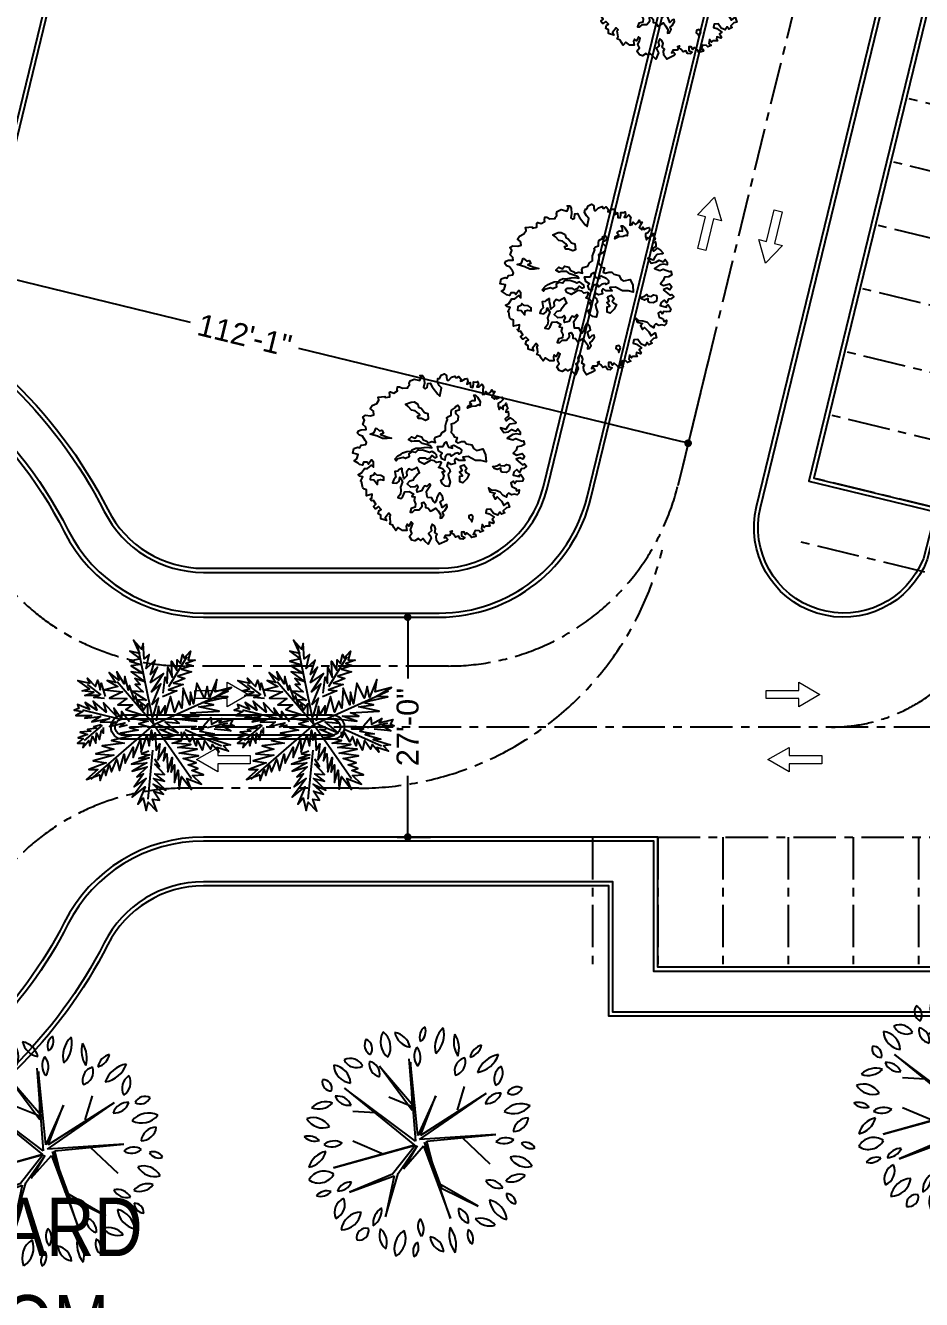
# Model space of a CAD drawing. Header units: inches. Extents: x -48022 to 80112, y -8164 to 5118.
# Drawn here: x 66829 to 68149, y -1528 to 349 of the extents above; entities that cross this region are included whole.
import ezdxf

# ---------------------------------------------------------------- set-up
doc = ezdxf.new("R2010")
doc.units = ezdxf.units.IN
doc.header["$LTSCALE"] = 10
doc.header["$PDMODE"] = 32
doc.linetypes.add('Amconstr', pattern=[9999, 9999, 0])
doc.linetypes.add('CENTER', pattern=[2, 1.25, -0.25, 0.25, -0.25])
doc.layers.add('1_CAR', color=1, linetype='Continuous', lineweight=0)
for name, color, linetype in [('1_DIM', 1, 'Continuous'), ('1_TEXT', 3, 'Continuous'), ('ROAD CL', 251, 'CENTER'), ('roads & footpath', 161, 'Continuous'), ('trees', 109, 'Continuous'), ('WALL', 4, 'Continuous')]:
    doc.layers.add(name, color=color, linetype=linetype)
doc.styles.add('ARC_IMP 001 1_1', font='ARIALN.TTF', dxfattribs={"height": 0.078125})
doc.styles.get("Standard").update_dxf_attribs({"font": 'sanss___.ttf'})
doc.dimstyles.new('STANDARD_WS', dxfattribs={"dimscale": 180, "dimtxt": 0.18, "dimasz": 0.0625, "dimexe": 0.1875, "dimexo": 0.0625, "dimgap": 0.09375, "dimtad": 0, "dimdec": 0, "dimzin": 3, "dimdsep": 46, "dimlunit": 4, "dimtxsty": 'Standard', "dimblk": 'DOT', "dimcen": 0.09375, "dimadec": 3, "dimazin": 0, "dimtfac": 1, "dimtdec": 0, "dimtofl": 0, "dimtmove": 1, "dimatfit": 3, "dimldrblk": 'CLOSED', "dimfxl": 0, "dimfrac": 2, "dimtolj": 1, "dimtzin": 3, "dimarcsym": 0})

# ---------------------------------------------------------------- blocks, each defined once
blk = doc.blocks.new('Arpls006')
at = {"color": 0, "linetype": 'ByBlock'}
for points in [[(0.4467, -0.0098), (0.4731, -0.0295), (0.4861, -0.0419), (0.4985, -0.0367), (0.5094, -0.0492), (0.4949, -0.0632), (0.4788, -0.0653), (0.4679, -0.0865), (0.4534, -0.0705), (0.4358, -0.085), (0.4306, -0.1026), (0.4679, -0.1119), (0.4591, -0.1119), (0.4767, -0.099), (0.4928, -0.1223), (0.4861, -0.1384), (0.4664, -0.1405), (0.4503, -0.1384), (0.441, -0.1514), (0.4322, -0.1384), (0.4176, -0.1477), (0.4233, -0.1706), (0.4467, -0.1815), (0.4519, -0.196), (0.4664, -0.1887), (0.4643, -0.21), (0.4555, -0.2193), (0.4373, -0.2157), (0.4213, -0.2193), (0.4036, -0.21), (0.3948, -0.2193), (0.3927, -0.2333), (0.373, -0.223), (0.3554, -0.2032), (0.3285, -0.1939), (0.3051, -0.1923), (0.2854, -0.1778), (0.2942, -0.2012), (0.3248, -0.2084), (0.3139, -0.223), (0.3248, -0.2442), (0.3373, -0.2318), (0.3622, -0.2567), (0.3767, -0.2816), (0.4, -0.2639), (0.4088, -0.2925), (0.3912, -0.2961), (0.373, -0.3142), (0.3819, -0.3246), (0.3622, -0.334), (0.3518, -0.321), (0.3409, -0.3391), (0.316, -0.3282), (0.2979, -0.3033), (0.2745, -0.3049), (0.2709, -0.3246), (0.2906, -0.3303), (0.3196, -0.3516), (0.3067, -0.3625), (0.3176, -0.3786), (0.3139, -0.3874), (0.2906, -0.3801), (0.289, -0.391), (0.2942, -0.4035), (0.2818, -0.4035), (0.2673, -0.4035), (0.2605, -0.4107), (0.2481, -0.3946), (0.2445, -0.418), (0.2569, -0.4304), (0.2372, -0.4392), (0.2299, -0.4304), (0.2066, -0.4284), (0.1957, -0.4538), (0.2087, -0.4517), (0.2118, -0.4647), (0.1854, -0.4714), (0.1781, -0.459), (0.1584, -0.4429), (0.1496, -0.4538), (0.1402, -0.4377), (0.1262, -0.4392), (0.1262, -0.461), (0.1459, -0.4698), (0.1351, -0.4807), (0.119, -0.4787), (0.1081, -0.4626), (0.092, -0.4678), (0.0796, -0.4517), (0.0599, -0.4356), (0.0708, -0.432), (0.0563, -0.459), (0.0314, -0.459), (0.0241, -0.4735), (0.0365, -0.4698), (0.0454, -0.4823), (0.0402, -0.4896), (-0.0044, -0.5108), (-0.0205, -0.4875), (-0.0226, -0.4626), (-0.0169, -0.4517), (-0.0314, -0.4413), (-0.0262, -0.4195), (-0.0329, -0.4019), (-0.0459, -0.391), (-0.0547, -0.4107), (-0.0495, -0.432), (-0.0671, -0.4465), (-0.0599, -0.4574), (-0.0526, -0.4735), (-0.0692, -0.5108), (-0.0868, -0.4932), (-0.1014, -0.4771), (-0.1138, -0.4875), (-0.1263, -0.4771), (-0.1475, -0.4911), (-0.1657, -0.4859), (-0.1802, -0.4647), (-0.1657, -0.445), (-0.1745, -0.4252), (-0.1657, -0.4035), (-0.1605, -0.3874), (-0.1708, -0.3786), (-0.1833, -0.4035), (-0.1942, -0.3926), (-0.1999, -0.4055), (-0.1962, -0.4284), (-0.2211, -0.4284), (-0.246, -0.4107), (-0.2605, -0.4284), (-0.2714, -0.4123), (-0.2782, -0.3983), (-0.2963, -0.391), (-0.2911, -0.3801), (-0.2942, -0.3568), (-0.2963, -0.3443), (-0.2911, -0.3391), (-0.3015, -0.3267), (-0.3233, -0.3537), (-0.316, -0.3697), (-0.3482, -0.3604), (-0.3482, -0.3391), (-0.3642, -0.3303), (-0.3591, -0.3106), (-0.3466, -0.3049), (-0.3627, -0.2888), (-0.3803, -0.3013), (-0.3824, -0.3013), (-0.3928, -0.2873), (-0.3788, -0.2748), (-0.3928, -0.253), (-0.4036, -0.2551), (-0.4125, -0.2442), (-0.4021, -0.239), (-0.4, -0.2157), (-0.4342, -0.2245), (-0.4342, -0.2069), (-0.4342, -0.1887), (-0.4446, -0.1851), (-0.4555, -0.1778), (-0.4576, -0.169), (-0.4627, -0.1405), (-0.4679, -0.1368), (-0.4643, -0.1332), (-0.4539, -0.1135), (-0.4736, -0.1083), (-0.4825, -0.1011), (-0.4627, -0.0902), (-0.4446, -0.0632), (-0.427, -0.0632), (-0.4036, -0.0435), (-0.3912, -0.0564), (-0.3912, -0.0274), (-0.4036, -0.0134), (-0.4218, -0.0383), (-0.4285, -0.0274), (-0.4503, -0.0274), (-0.4576, -0.0435), (-0.4752, -0.0404), (-0.4825, -0.0331), (-0.5058, -0.0186), (-0.4897, -0.0077), (-0.4825, 0.0188), (-0.513, 0.026), (-0.5073, 0.0546), (-0.484, 0.0618), (-0.4716, 0.0582), (-0.4643, 0.0743), (-0.4379, 0.0779), (-0.4342, 0.0903), (-0.4415, 0.1012), (-0.4576, 0.1261), (-0.4752, 0.1318), (-0.4861, 0.1443), (-0.4804, 0.1588), (-0.4643, 0.164), (-0.4358, 0.1656), (-0.4379, 0.1801), (-0.4539, 0.1962), (-0.4446, 0.2211), (-0.4555, 0.2392), (-0.4394, 0.2501), (-0.4088, 0.2465), (-0.3891, 0.2532), (-0.3928, 0.275), (-0.4109, 0.289), (-0.4, 0.3072), (-0.3731, 0.3196), (-0.3606, 0.3393), (-0.3642, 0.3575), (-0.3248, 0.3611), (-0.3233, 0.3538), (-0.2963, 0.359), (-0.2963, 0.3699), (-0.2979, 0.3839), (-0.2927, 0.3876), (-0.2911, 0.3876), (-0.2714, 0.3808), (-0.2497, 0.3933), (-0.2517, 0.4), (-0.2497, 0.4182), (-0.2388, 0.4182), (-0.2211, 0.4093), (-0.189, 0.4109), (-0.189, 0.4166), (-0.1802, 0.429), (-0.1817, 0.4379), (-0.1765, 0.4524), (-0.1532, 0.4628), (-0.119, 0.4539), (-0.1102, 0.4737), (-0.119, 0.4845), (-0.1029, 0.4845), (-0.0957, 0.4721), (-0.092, 0.4394), (-0.0977, 0.4145), (-0.0868, 0.4057), (-0.076, 0.413), (-0.0723, 0.4379), (-0.0583, 0.4394), (-0.0459, 0.4166), (-0.0132, 0.3735), (-0.0008, 0.3627), (0.0096, 0.4109), (-0.0044, 0.4254), (-0.0153, 0.4451), (-0.0132, 0.4664), (-0.0029, 0.4648)], [(-0.0029, 0.4648), (0.006, 0.4861), (0.0241, 0.4949), (0.0386, 0.4845), (0.0386, 0.4721), (0.0423, 0.4576), (0.0511, 0.4576), (0.0671, 0.4737), (0.0884, 0.4809), (0.092, 0.4721), (0.1008, 0.4721), (0.1117, 0.4788), (0.1226, 0.4648), (0.1205, 0.4503), (0.1278, 0.4524), (0.1475, 0.4648), (0.1599, 0.4664), (0.1636, 0.4503), (0.1584, 0.4327), (0.1781, 0.4431), (0.1797, 0.4166), (0.1942, 0.4145), (0.1978, 0.4327), (0.1978, 0.4467), (0.2175, 0.4451), (0.2227, 0.4488), (0.2263, 0.4327), (0.2175, 0.4182), (0.2315, 0.4182), (0.246, 0.4327), (0.2569, 0.4182), (0.2533, 0.4036), (0.2533, 0.3896), (0.2512, 0.3715), (0.2642, 0.3751), (0.2709, 0.3896), (0.2839, 0.3751), (0.2999, 0.3876), (0.3051, 0.4), (0.3103, 0.3896), (0.3228, 0.3896), (0.3139, 0.3735), (0.3051, 0.3575), (0.3212, 0.3445), (0.3285, 0.359), (0.3336, 0.3466), (0.3497, 0.3538), (0.3658, 0.3575), (0.3694, 0.3414), (0.357, 0.3269), (0.3425, 0.3196), (0.3425, 0.3035), (0.3497, 0.2838), (0.357, 0.2983), (0.3715, 0.2838), (0.3715, 0.3056), (0.3855, 0.3108), (0.3891, 0.3217), (0.3948, 0.302), (0.4, 0.289), (0.3891, 0.2786), (0.3876, 0.2677), (0.4016, 0.2729), (0.4036, 0.2553), (0.4036, 0.2444), (0.3927, 0.2371), (0.3839, 0.2283), (0.3927, 0.2174), (0.4036, 0.2283), (0.4145, 0.2356), (0.4322, 0.2231), (0.4482, 0.207), (0.441, 0.2013), (0.4124, 0.1977), (0.3979, 0.1816), (0.3876, 0.1656), (0.357, 0.1764), (0.3767, 0.1479), (0.4036, 0.1531), (0.4233, 0.1656), (0.4467, 0.1552), (0.4591, 0.1692), (0.4716, 0.1531), (0.4716, 0.137), (0.4503, 0.1407), (0.4285, 0.137), (0.3964, 0.1158), (0.4285, 0.1049), (0.4467, 0.1121), (0.484, 0.0976), (0.4928, 0.0997), (0.4985, 0.0779), (0.4788, 0.0675), (0.4555, 0.0639), (0.4482, 0.0442), (0.4322, 0.026), (0.4503, 0.0151), (0.484, 0.0245), (0.4985, 0.0084), (0.4876, -0.0098), (0.47, -0.0009), (0.4467, -0.0098)]]:
    blk.add_lwpolyline(points, dxfattribs=at)
for points in [[(-0.1709, 0.327), (-0.153, 0.3288), (-0.1298, 0.3163), (-0.1262, 0.2983), (-0.1118, 0.2913), (-0.092, 0.2663), (-0.0725, 0.2608), (-0.0689, 0.2267), (-0.085, 0.2197), (-0.11, 0.2304), (-0.1262, 0.2304), (-0.1335, 0.2447), (-0.1192, 0.2502), (-0.1262, 0.2608), (-0.146, 0.277), (-0.1673, 0.2806), (-0.1871, 0.302), (-0.2032, 0.3145)], [(0.1745, 0.3251), (0.1907, 0.3379), (0.2068, 0.3361), (0.2068, 0.3523), (0.1995, 0.3681), (0.2087, 0.3681), (0.2211, 0.3556), (0.2373, 0.3306), (0.2355, 0.3075), (0.2263, 0.3108), (0.212, 0.3038), (0.187, 0.302), (0.162, 0.2913), (0.1657, 0.3038), (0.1852, 0.3145)], [(-0.3769, 0.1767), (-0.3571, 0.1587), (-0.3428, 0.1624), (-0.3321, 0.1444), (-0.3501, 0.1374), (-0.3141, 0.1231), (-0.2855, 0.1158), (-0.3105, 0.1121), (-0.3391, 0.1121), (-0.3678, 0.1264), (-0.4125, 0.1389), (-0.3876, 0.1481)], [(0.3089, -0.0507), (0.3196, -0.0525), (0.3357, -0.0491), (0.3518, -0.0382), (0.3555, -0.0455), (0.3787, -0.0491), (0.3911, -0.04), (0.4073, -0.0436), (0.4109, -0.058), (0.4073, -0.076), (0.3893, -0.0866), (0.3662, -0.0848), (0.3625, -0.083), (0.3589, -0.0741), (0.3589, -0.0616), (0.3375, -0.0705), (0.3196, -0.0635)], [(-0.3714, -0.1028), (-0.3857, -0.0903), (-0.3912, -0.1028), (-0.4089, -0.1098), (-0.4107, -0.1296), (-0.3894, -0.1314), (-0.3678, -0.1582), (-0.3659, -0.1333), (-0.3516, -0.1296), (-0.3303, -0.1333), (-0.3303, -0.1153), (-0.3483, -0.1046)], [(0.1962, -0.3515), (0.1852, -0.3372), (0.1709, -0.3426), (0.1691, -0.3551), (0.1818, -0.3658), (0.187, -0.3786)]]:
    blk.add_lwpolyline(points, close=True, dxfattribs=at)
at = {"layer": 'trees', "color": 32, "linetype": 'ByBlock'}
for points in [[(-0.2657, -0.0092), (-0.2477, 0.0103), (-0.2297, 0.021), (-0.2191, 0.0283), (-0.1959, 0.0371), (-0.1688, 0.0389), (-0.1636, 0.0463), (-0.142, 0.0569), (-0.1243, 0.0551), (-0.0939, 0.0606), (-0.0759, 0.0624), (-0.0491, 0.0588), (-0.0579, 0.0694), (-0.0795, 0.0767), (-0.1027, 0.0838), (-0.1207, 0.0981), (-0.153, 0.0981), (-0.1655, 0.0944), (-0.185, 0.1069), (-0.1673, 0.1231), (-0.1457, 0.1142), (-0.135, 0.1304), (-0.1082, 0.1231), (-0.1009, 0.1069), (-0.0759, 0.0944), (-0.0704, 0.0874), (-0.0491, 0.0944), (-0.0275, 0.0892), (-0.0329, 0.1087), (-0.0256, 0.1212), (0.003, 0.1304), (0.0137, 0.1484), (0.0317, 0.1609), (0.0317, 0.1895), (0.0368, 0.2057), (0.0441, 0.2252), (0.0387, 0.2325), (0.0493, 0.2432), (0.0655, 0.2502), (0.0655, 0.2663), (0.0673, 0.2806), (0.0923, 0.295), (0.0908, 0.3023), (0.1051, 0.3093), (0.1139, 0.3005), (0.1121, 0.2806), (0.0923, 0.2736), (0.0908, 0.2645), (0.0959, 0.2593), (0.1066, 0.2468), (0.1051, 0.2215), (0.0908, 0.209), (0.0798, 0.202), (0.0655, 0.1965), (0.0673, 0.184), (0.0673, 0.166), (0.0655, 0.1484), (0.078, 0.1356), (0.0834, 0.1231), (0.1014, 0.1197), (0.0941, 0.0944), (0.1066, 0.0874), (0.1264, 0.0944), (0.1444, 0.0944), (0.1569, 0.0819), (0.1873, 0.0749), (0.198, 0.0533), (0.216, 0.0426), (0.2534, 0.0514), (0.2678, 0.0176), (0.2714, -0.0238), (0.241, -0.0165), (0.2087, -0.0165), (0.1657, 0.0066), (0.1337, 0.0033), (0.1462, -0.0165), (0.1121, -0.0165), (0.0941, -0.004), (0.0853, -0.0165), (0.0889, -0.0345), (0.0655, -0.0397), (0.046, -0.029), (0.0405, -0.0507), (0.0566, -0.065), (0.0603, -0.0827), (0.0478, -0.0988), (0.053, -0.1186), (0.0603, -0.1418), (0.053, -0.1704), (0.0332, -0.1671), (0.0137, -0.1528), (0.0045, -0.1329), (0.0189, -0.1241), (0.0243, -0.1043), (0.0137, -0.0845), (0.028, -0.0811), (0.0155, -0.0668), (-0.008, -0.0577), (0.003, -0.0415), (0.0082, -0.029), (-0.0006, -0.0254), (-0.0204, -0.029), (-0.0329, -0.0184), (-0.0543, -0.0147), (-0.0704, -0.0238), (-0.0939, -0.0382), (-0.1207, -0.0254), (-0.1277, -0.0092), (-0.117, -0.0004), (-0.0902, -0.0004), (-0.0777, -0.0092), (-0.0579, -0.0004), (-0.0473, 0.0121), (-0.0311, -0.0004), (-0.0186, 0.0051), (-0.0204, 0.0176), (-0.0311, 0.0265), (-0.0454, 0.0371), (-0.0616, 0.0301), (-0.0741, 0.0353), (-0.1027, 0.0444), (-0.1332, 0.0426), (-0.1438, 0.0301), (-0.1655, 0.0338), (-0.1831, 0.0228), (-0.1816, 0.0051), (-0.2029, -0.004), (-0.2173, 0.0015), (-0.2495, -0.0077), (-0.2584, -0.0184)], [(0.0189, 0.0658), (0.0277, 0.0871), (0.0387, 0.0926), (0.042, 0.0783), (0.0493, 0.0621), (0.0743, 0.0566), (0.0655, 0.0673), (0.0816, 0.0728), (0.1118, 0.0585), (0.1261, 0.046), (0.1246, 0.0298), (0.1103, 0.021), (0.1048, 0.028), (0.085, 0.0228), (0.0655, 0.0085), (0.0618, 0.0191), (0.042, 0.0191), (0.0313, 0.0048), (0.0277, -0.015), (0.0115, -0.0077), (0.0027, 0.0155), (0.0134, 0.0261), (-0.008, 0.0386), (-0.0153, 0.0658)], [(-0.2227, -0.0616), (-0.2425, -0.0723), (-0.248, -0.0793), (-0.2657, -0.0811), (-0.2605, -0.1153), (-0.273, -0.1296), (-0.28, -0.1476), (-0.255, -0.1509), (-0.2407, -0.1384), (-0.2371, -0.1153), (-0.2209, -0.1421), (-0.2337, -0.1744), (-0.23, -0.1924), (-0.2337, -0.2155), (-0.2495, -0.2354), (-0.2282, -0.2405), (-0.2194, -0.228), (-0.2066, -0.2012), (-0.1816, -0.1994), (-0.1566, -0.2137), (-0.1655, -0.228), (-0.1478, -0.2317), (-0.153, -0.253), (-0.1441, -0.2728), (-0.146, -0.2927), (-0.1691, -0.2997), (-0.1764, -0.3213), (-0.1621, -0.3213), (-0.1478, -0.307), (-0.1225, -0.307), (-0.1048, -0.2853), (-0.1064, -0.2655), (-0.0957, -0.2622), (-0.085, -0.2765), (-0.085, -0.2942), (-0.0689, -0.2978), (-0.0564, -0.3158), (-0.0439, -0.3085), (-0.0241, -0.2978), (-0.0116, -0.314), (0.0027, -0.3356), (0.0009, -0.357), (0.0115, -0.3551), (0.0225, -0.3372), (0.0152, -0.3228), (0.0277, -0.3122), (0.042, -0.289), (0.0402, -0.2765), (0.0277, -0.2817), (0.0134, -0.2942), (0.0082, -0.2799), (0.0009, -0.2603), (0.0189, -0.2479), (0.0152, -0.228), (-0.0009, -0.2067), (-0.008, -0.2174), (-0.0189, -0.2354), (-0.0204, -0.2512), (-0.0296, -0.2655), (-0.0384, -0.2585), (-0.0476, -0.2369), (-0.0744, -0.2354), (-0.0777, -0.2192), (-0.0795, -0.1976), (-0.0671, -0.1796), (-0.0564, -0.1619), (-0.0619, -0.1546), (-0.0777, -0.1707), (-0.0887, -0.1653), (-0.0994, -0.1781), (-0.1082, -0.1957), (-0.135, -0.203), (-0.1368, -0.1887), (-0.128, -0.1744), (-0.1368, -0.1619), (-0.1493, -0.1726), (-0.1728, -0.1744), (-0.1941, -0.1546), (-0.178, -0.1366), (-0.1566, -0.1314), (-0.1478, -0.1153), (-0.135, -0.0991), (-0.1207, -0.0885), (-0.128, -0.0705), (-0.135, -0.058), (-0.1478, -0.065), (-0.1655, -0.0741), (-0.1834, -0.0668), (-0.1978, -0.0848), (-0.1959, -0.1064), (-0.2139, -0.1241), (-0.2194, -0.0936), (-0.2227, -0.0811)], [(0.1191, -0.0507), (0.1422, -0.0418), (0.1584, -0.0635), (0.1477, -0.0778), (0.1547, -0.0866), (0.1727, -0.0973), (0.1584, -0.1241), (0.1352, -0.1476), (0.1173, -0.1421), (0.1173, -0.1098), (0.1334, -0.1064), (0.1154, -0.0848), (0.1298, -0.076)]]:
    blk.add_lwpolyline(points, close=True, dxfattribs=at)
blk = doc.blocks.new('Arpls009')
at = {"color": 0, "linetype": 'ByBlock'}
for centre, radius, start, end in [((-0.0818, 0.4209), 0.0835, 149.4737, 231.7586), ((-0.2053, 0.3978), 0.0835, 329.4737, 51.7586), ((-0.1188, 0.3807), 0.0817, 12.306, 79.6849), ((-0.0244, 0.4785), 0.0817, 192.306, 259.6849), ((0.0543, 0.4431), 0.0524, 125.4093, 202.7101), ((-0.0244, 0.4656), 0.0524, 305.4093, 22.7101), ((0.1814, 0.3992), 0.1138, 133.8117, 194.3077), ((-0.0076, 0.4532), 0.1138, 313.8117, 14.3077), ((0.2618, 0.4218), 0.1143, 163.4642, 212.7906), ((0.056, 0.3924), 0.1143, 343.4642, 32.7906), ((-0.1879, 0.4072), 0.0451, 146.8151, 244.0193), ((-0.2454, 0.3913), 0.0451, 326.8151, 64.0193), ((0.045, 0.3605), 0.0664, 145.5248, 220.8327), ((-0.06, 0.3547), 0.0664, 325.5248, 40.8327), ((0.201, 0.4205), 0.0672, 284.1004, 348.465), ((0.2832, 0.3419), 0.0672, 104.1004, 168.465), ((-0.2939, 0.2921), 0.0582, 25.4537, 116.6852), ((-0.2675, 0.3691), 0.0582, 205.4537, 296.6852), ((-0.1575, 0.3266), 0.0557, 168.8066, 257.6391), ((-0.2241, 0.283), 0.0557, 348.8066, 77.6391), ((0.2086, 0.2975), 0.0573, 103.8914, 198.9039), ((0.1406, 0.3345), 0.0573, 283.8914, 18.9039), ((0.2278, 0.406), 0.1178, 280.3005, 340.4476), ((0.3598, 0.2507), 0.1178, 100.3005, 160.4476), ((-0.3747, 0.2404), 0.0818, 3.3189, 83.1904), ((-0.2834, 0.3264), 0.0818, 183.3189, 263.1904), ((0.3845, 0.2632), 0.064, 122.5817, 207.18), ((0.293, 0.2879), 0.064, 302.5817, 27.18), ((-0.3769, 0.2482), 0.0369, 163.4933, 274.4697), ((-0.4094, 0.2219), 0.0369, 343.4933, 94.4697), ((0.4176, 0.184), 0.0446, 59.9815, 155.6676), ((0.3993, 0.241), 0.0446, 239.9815, 335.6676), ((-0.3989, 0.0802), 0.0847, 69.7201, 135.6489), ((-0.3491, 0.1264), 0.0631, 22.5723, 98.3335), ((-0.3, 0.2131), 0.0631, 202.5723, 278.3335), ((0.3454, 0.1362), 0.0663, 86.0282, 161.3698), ((0.2872, 0.2236), 0.0663, 266.0282, 341.3698), ((-0.4301, 0.2189), 0.0847, 249.7201, 315.6489), ((0.4345, 0.0653), 0.0919, 64.7353, 140.5781), ((0.4027, 0.2068), 0.0919, 244.7353, 320.5781), ((-0.4516, 0.0173), 0.08, 30.9482, 110.5784), ((-0.4111, 0.1333), 0.08, 210.9482, 290.5784), ((0.4014, 0.1041), 0.0659, 270.2529, 353.5221), ((0.4672, 0.0308), 0.0659, 90.2529, 173.5221), ((-0.4709, -0.044), 0.063, 44.2577, 108.5927), ((-0.4458, 0.0597), 0.063, 224.2577, 288.5927), ((0.3704, -0.0534), 0.065, 58.8748, 131.2135), ((0.3611, 0.0511), 0.065, 238.8748, 311.2135), ((-0.3814, -0.138), 0.0923, 100.8762, 165.4479), ((-0.4882, -0.0241), 0.0923, 280.8762, 345.4479), ((-0.3635, -0.0721), 0.0699, 60.5095, 129.292), ((-0.3733, 0.0428), 0.0699, 240.5095, 309.292), ((0.4546, -0.0526), 0.0446, 28.1981, 112.1918), ((0.4771, 0.0098), 0.0446, 208.1981, 292.1918), ((0.4116, -0.1499), 0.0814, 29.1952, 106.7189), ((0.4593, -0.0323), 0.0814, 209.1952, 286.7189), ((-0.4068, -0.2036), 0.0728, 54.9745, 151.3792), ((-0.4289, -0.1091), 0.0728, 234.9745, 331.3792), ((0.4294, -0.2199), 0.0753, 71.3712, 141.7535), ((0.3943, -0.1019), 0.0753, 251.3712, 321.7535), ((-0.3945, -0.2737), 0.0584, 71.8192, 140.0818), ((-0.2917, -0.2402), 0.0625, 87.1724, 157.2365), ((-0.3462, -0.1536), 0.0625, 267.1724, 337.2365), ((0.3003, -0.2335), 0.0644, 28.8072, 103.9199), ((0.3413, -0.1399), 0.0644, 208.8072, 283.9199), ((-0.421, -0.1808), 0.0584, 251.8192, 320.0818), ((-0.2964, -0.3071), 0.065, 113.4753, 203.456), ((-0.3819, -0.2733), 0.065, 293.4753, 23.456), ((0.3967, -0.2432), 0.0968, 186.5487, 256.8911), ((0.2786, -0.3485), 0.0968, 6.5487, 76.8911), ((0.4147, -0.2278), 0.0422, 179.2557, 267.6287), ((0.3708, -0.2694), 0.0422, 359.2557, 87.6287), ((-0.2456, -0.3948), 0.0888, 91.6328, 172.0268), ((-0.3361, -0.2936), 0.0888, 271.6328, 352.0268), ((-0.117, -0.3551), 0.0799, 122.8873, 186.7253), ((-0.2398, -0.2973), 0.0799, 302.8873, 6.7253), ((0.2261, -0.2967), 0.0586, 173.65, 254.6514), ((0.1524, -0.3467), 0.0586, 353.65, 74.6514), ((-0.2262, -0.4156), 0.041, 76.5419, 193.4774), ((-0.2566, -0.3852), 0.041, 256.5419, 13.4774), ((-0.094, -0.405), 0.0759, 159.117, 230.3606), ((-0.2133, -0.4364), 0.0759, 339.117, 50.3606), ((0.0574, -0.3677), 0.0628, 148.7877, 221.5977), ((-0.0432, -0.3769), 0.0628, 328.7877, 41.5977), ((0.2511, -0.4027), 0.1233, 165.2071, 218.3217), ((0.0351, -0.4477), 0.1233, 345.2071, 38.3217), ((0.2599, -0.4013), 0.0536, 156.7754, 231.288), ((0.1771, -0.422), 0.0536, 336.7754, 51.288), ((0.2624, -0.4126), 0.0806, 38.6962, 106.2415), ((0.3027, -0.2848), 0.0806, 218.6962, 286.2415), ((-0.0156, -0.4614), 0.0906, 122.117, 201.7275), ((-0.1479, -0.4182), 0.0906, 302.117, 21.7275), ((0.0258, -0.4742), 0.0521, 129.7475, 206.0709), ((-0.0543, -0.4571), 0.0521, 309.7475, 26.0709), ((0.1166, -0.4051), 0.0705, 185.3196, 260.419), ((0.0347, -0.4812), 0.0705, 5.3196, 80.419)]:
    blk.add_arc(centre, radius, start, end, dxfattribs=at)
at = {"layer": 'trees', "color": 25, "linetype": 'ByBlock'}
for p, q in [((-0.0441, 0.3483), (-0.016, -0.0035)), ((-0.0054, 0.0211), (-0.0371, 0.3343)), ((-0.0371, 0.3343), (-0.03, 0.1279)), ((-0.03, 0.1279), (-0.1696, 0.3167)), ((-0.1696, 0.3167), (-0.016, 0.1384)), ((-0.016, -0.0035), (-0.3185, 0.2229)), ((-0.3185, 0.2229), (-0.0195, -0.0199)), ((0.1635, 0.129), (0.194, 0.2311)), ((-0.016, 0.1384), (-0.1297, 0.1842)), ((0.0708, 0.1912), (-0.0054, 0.0211)), ((0.0016, 0.0036), (0.2866, 0.2006)), ((0.2866, 0.2006), (0.0052, 0.0211)), ((0.0052, 0.0211), (0.0708, 0.1912)), ((-0.1871, 0.1185), (-0.2832, 0.1243)), ((0.3276, 0.0247), (0.0016, 0.0036)), ((0.0333, -0.0035), (0.3276, 0.0247)), ((0.1847, 0.0118), (0.3019, -0.0996)), ((-0.0195, -0.0199), (-0.3666, -0.1172)), ((-0.3666, -0.1172), (-0.016, -0.0199)), ((-0.1507, -0.0598), (-0.2832, -0.0035)), ((-0.016, -0.0199), (-0.1133, -0.1442)), ((-0.0898, -0.1407), (-0.0089, -0.0234)), ((-0.0089, -0.0234), (-0.0675, -0.1207)), ((-0.0675, -0.1207), (0.0192, -0.0234)), ((0.0192, -0.0234), (0.1341, -0.333)), ((0.1341, -0.333), (0.0227, -0.007)), ((0.0227, -0.007), (0.0955, -0.204)), ((0.0779, -0.1806), (0.0333, -0.0035)), ((-0.1133, -0.1442), (-0.2974, -0.2216)), ((-0.2974, -0.2216), (-0.1062, -0.1512)), ((-0.1438, -0.326), (-0.0898, -0.1407)), ((-0.1062, -0.1512), (-0.1438, -0.326)), ((0.2514, -0.2814), (0.0779, -0.1806)), ((0.0955, -0.204), (0.2514, -0.2814))]:
    blk.add_line(p, q, dxfattribs=at)
blk = doc.blocks.new('*U85')
at = {"layer": 'ROAD CL', "ltscale": 5}
blk.add_line((96.4, 0), (96.4, -192), dxfattribs=at)
blk = doc.blocks.new('*U86')
at = {"layer": 'WALL', "color": 0, "linetype": 'ByBlock', "lineweight": -2, "transparency": 16777216, "rotation": 256.3163327777917}
for p in [(68336.3, 290.4), (68313.6, 197.1), (68290.9, 103.8), (68268.1, 10.5), (68245.4, -82.7), (68222.7, -176), (68200, -269.3), (68177.3, -362.6)]:
    blk.add_blockref('*U85', p, dxfattribs=at)
blk = doc.blocks.new('*U101')
at = {"layer": 'ROAD CL', "ltscale": 5}
blk.add_line((96, 0), (96, 192), dxfattribs=at)
blk = doc.blocks.new('*U102')
at = {"layer": 'WALL', "color": 0, "linetype": 'ByBlock', "lineweight": -2, "transparency": 16777216, "rotation": 180}
for p in [(67760.8, -846.5), (67856.8, -846.5), (67952.8, -846.5), (68048.8, -846.5), (68144.8, -846.5), (68240.8, -846.5), (68336.8, -846.5), (68432.8, -846.5), (68528.8, -846.5), (68624.8, -846.5), (68720.8, -846.5), (68816.8, -846.5), (68912.8, -846.5), (69008.8, -846.5), (69104.8, -846.5), (69200.8, -846.5), (69296.8, -846.5), (69392.8, -846.5), (69488.8, -846.5), (69584.8, -846.5), (69680.8, -846.5), (69776.8, -846.5), (69872.8, -846.5), (69968.8, -846.5), (70064.8, -846.5)]:
    blk.add_blockref('*U101', p, dxfattribs=at)
blk = doc.blocks.new('_Dot')
at = {"color": 0, "linetype": 'ByBlock', "lineweight": -2}
blk.add_line((-0.5, 0), (-1, 0), dxfattribs=at)
at = {"color": 0, "linetype": 'ByBlock', "const_width": 0.5}
blk.add_lwpolyline([(-0.25, 0, 1), (0.25, 0, 1)], format="xyb", close=True, dxfattribs=at)
blk = doc.blocks.new('*D143')
at = {"layer": '1_DIM', "color": 0, "lineweight": -2, "transparency": 16777216}
for p, q in [((67376.9, -522.5), (67426.1, -522.5)), ((67392.3, -533.8), (67392.3, -612.9)), ((67392.3, -835.3), (67392.3, -756.2)), ((67376.9, -846.5), (67426.1, -846.5))]:
    blk.add_line(p, q, dxfattribs=at)
at = {"layer": 'Defpoints', "color": 0, "transparency": 16777216}
for p in [(67365.7, -522.5), (67365.7, -846.5), (67392.3, -846.5)]:
    blk.add_point(p, dxfattribs=at)
at = {"layer": '1_DIM', "color": 0, "lineweight": -2, "transparency": 16777216, "xscale": 11.25, "yscale": 11.25, "zscale": 11.25}
for p, rotation in [((67392.3, -522.5), 90), ((67392.3, -846.5), 270)]:
    blk.add_blockref('_Dot', p, dxfattribs=dict(at, rotation=rotation))
at = {"layer": '1_DIM', "color": 0, "transparency": 16777216, "insert": (67392.3, -684.5), "char_height": 32.4, "attachment_point": 5, "rotation": 90}
blk.add_mtext('\\A1;27\'-0"', dxfattribs=at)
blk = doc.blocks.new('_Closed')
at = {"color": 0, "linetype": 'ByBlock', "lineweight": -2}
for p, q in [((-1, 0.17), (0, 0)), ((-1, 0.17), (-1, -0.17)), ((0, 0), (-1, -0.17)), ((0, 0), (-1, 0))]:
    blk.add_line(p, q, dxfattribs=at)
blk = doc.blocks.new('Arpls013')
at = {"layer": 'trees', "linetype": 'ByBlock'}
for p, q in [((0.013, -0.001), (-0.189, 0.982)), ((0.197, 0.467), (0.423, 0.833)), ((-0.634, 0.362), (-0.802, 0.492)), ((0.013, -0.001), (-0.436, 0.523)), ((0.013, -0.001), (0.929, 0.413)), ((-0.408, 0.065), (-0.86, 0.174)), ((0.674, -0.039), (0.921, 0.019)), ((-0.621, -0.011), (-0.842, -0.199)), ((0.013, -0.001), (-0.759, -0.672)), ((0.013, -0.001), (0.476, -0.664)), ((0.398, -0.064), (0.845, -0.263)), ((-0.001, -0.316), (-0.06, -0.916))]:
    blk.add_line(p, q, dxfattribs=at)
for points in [[(0.004, 0.098), (0.07, 0.324), (-0.009, 0.246), (0.1, 0.497), (-0.014, 0.401), (0.133, 0.627), (-0.027, 0.517), (0.057, 0.705), (-0.027, 0.614), (0.029, 0.789), (-0.08, 0.685), (-0.042, 0.86), (-0.106, 0.807), (-0.118, 0.995), (-0.139, 0.924), (-0.235, 1.033), (-0.164, 0.873), (-0.281, 0.899), (-0.156, 0.807), (-0.281, 0.777), (-0.151, 0.736), (-0.266, 0.718), (-0.118, 0.627), (-0.266, 0.647), (-0.098, 0.523), (-0.222, 0.563), (-0.156, 0.492), (-0.215, 0.492), (-0.118, 0.401), (-0.253, 0.408), (-0.08, 0.299), (-0.197, 0.304), (-0.093, 0.228)], [(0.126, 0.383), (0.154, 0.581), (0.179, 0.505), (0.184, 0.698), (0.237, 0.581), (0.23, 0.777), (0.296, 0.665), (0.301, 0.794), (0.339, 0.749), (0.367, 0.86), (0.385, 0.815), (0.464, 0.899), (0.436, 0.794), (0.519, 0.789), (0.405, 0.749), (0.481, 0.723), (0.352, 0.678), (0.476, 0.647), (0.309, 0.594), (0.392, 0.563), (0.255, 0.505), (0.372, 0.492), (0.192, 0.426), (0.296, 0.413), (0.121, 0.337)], [(-0.06, 0.116), (-0.06, 0.253), (-0.113, 0.174), (-0.144, 0.253), (-0.164, 0.207), (-0.21, 0.35), (-0.228, 0.312), (-0.286, 0.479), (-0.299, 0.421), (-0.344, 0.589), (-0.352, 0.497), (-0.441, 0.647), (-0.416, 0.543), (-0.537, 0.639), (-0.454, 0.517), (-0.558, 0.538), (-0.428, 0.467), (-0.591, 0.426), (-0.37, 0.401), (-0.532, 0.324), (-0.319, 0.317), (-0.428, 0.241), (-0.248, 0.241), (-0.332, 0.182), (-0.144, 0.124), (-0.266, 0.078), (-0.055, 0.04), (-0.169, 0.007), (-0.055, -0.024), (-0.286, -0.039), (-0.177, -0.069), (-0.395, -0.108), (-0.266, -0.141), (-0.507, -0.199), (-0.352, -0.232), (-0.621, -0.263), (-0.479, -0.303), (-0.7, -0.362), (-0.479, -0.379), (-0.731, -0.446), (-0.571, -0.471), (-0.784, -0.555), (-0.675, -0.555), (-0.814, -0.677), (-0.654, -0.618), (-0.647, -0.689), (-0.596, -0.555), (-0.576, -0.626), (-0.537, -0.496), (-0.507, -0.58), (-0.441, -0.425), (-0.408, -0.567), (-0.352, -0.367), (-0.337, -0.476), (-0.24, -0.278), (-0.24, -0.405), (-0.151, -0.186), (-0.144, -0.341), (-0.073, -0.136), (-0.042, -0.263), (-0.014, -0.069), (-0.001, -0.194), (0.029, -0.103), (0.042, -0.316), (0.088, -0.237), (0.062, -0.433), (0.154, -0.283), (0.133, -0.446), (0.171, -0.362), (0.184, -0.58), (0.237, -0.405), (0.225, -0.588), (0.268, -0.496), (0.268, -0.715), (0.314, -0.56), (0.326, -0.794), (0.352, -0.639), (0.476, -0.799), (0.418, -0.664), (0.598, -0.735), (0.489, -0.626), (0.624, -0.618), (0.481, -0.567), (0.553, -0.542), (0.436, -0.496), (0.535, -0.471), (0.372, -0.418), (0.56, -0.387), (0.326, -0.354), (0.547, -0.303), (0.309, -0.283), (0.469, -0.245), (0.237, -0.232), (0.352, -0.199), (0.146, -0.161), (0.263, -0.136), (0.088, -0.064), (0.166, -0.057)], [(-0.591, 0.317), (-0.725, 0.329), (-0.659, 0.355), (-0.835, 0.355), (-0.725, 0.396), (-0.868, 0.413), (-0.776, 0.439), (-0.919, 0.538), (-0.771, 0.505), (-0.802, 0.568), (-0.705, 0.467), (-0.675, 0.543), (-0.647, 0.426), (-0.634, 0.505), (-0.583, 0.342)], [(0.062, 0.002), (0.314, -0.103), (0.154, 0.032), (0.326, 0.014), (0.255, 0.073), (0.54, 0.04), (0.367, 0.103), (0.565, 0.103), (0.464, 0.144), (0.817, 0.162), (0.565, 0.215), (0.746, 0.241), (0.606, 0.271), (0.921, 0.337), (0.779, 0.342), (0.967, 0.454), (0.766, 0.401), (0.786, 0.55), (0.695, 0.329), (0.669, 0.467), (0.636, 0.324), (0.54, 0.505), (0.502, 0.253), (0.464, 0.396), (0.456, 0.241), (0.372, 0.446), (0.359, 0.2), (0.321, 0.284), (0.268, 0.149), (0.217, 0.342), (0.154, 0.124), (0.154, 0.228), (0.088, 0.124), (0.07, 0.22), (0.042, 0.045)], [(-0.286, 0.032), (-0.382, 0.157), (-0.382, 0.065), (-0.479, 0.2), (-0.454, 0.111), (-0.604, 0.266), (-0.571, 0.149), (-0.731, 0.284), (-0.687, 0.174), (-0.83, 0.271), (-0.776, 0.182), (-0.926, 0.246), (-0.906, 0.195), (-0.964, 0.174), (-0.86, 0.157), (-0.944, 0.111), (-0.751, 0.111), (-0.835, 0.078), (-0.642, 0.098), (-0.746, 0.032), (-0.532, 0.073), (-0.642, 0.027), (-0.461, 0.032), (-0.532, -0.024), (-0.344, 0.019), (-0.408, -0.031), (-0.311, -0.006)], [(0.624, -0.019), (0.715, 0.086), (0.72, 0.002), (0.85, 0.073), (0.817, 0.019), (0.984, 0.06), (0.954, 0.007), (1, -0.019), (0.857, -0.019), (0.959, -0.077), (0.753, -0.057)], [(-0.634, -0.006), (-0.725, -0.031), (-0.692, -0.044), (-0.802, -0.064), (-0.759, -0.082), (-0.893, -0.095), (-0.802, -0.123), (-0.914, -0.166), (-0.855, -0.174), (-0.926, -0.232), (-0.842, -0.232), (-0.86, -0.283), (-0.784, -0.199), (-0.771, -0.263), (-0.738, -0.148), (-0.7, -0.232), (-0.692, -0.108), (-0.654, -0.186), (-0.629, -0.069), (-0.604, -0.108), (-0.604, -0.039)], [(0.326, -0.024), (0.535, -0.024), (0.476, -0.052), (0.624, -0.052), (0.578, -0.082), (0.753, -0.115), (0.644, -0.123), (0.837, -0.179), (0.741, -0.186), (0.954, -0.25), (0.87, -0.263), (0.929, -0.329), (0.786, -0.283), (0.812, -0.341), (0.728, -0.245), (0.708, -0.303), (0.636, -0.199), (0.611, -0.316), (0.547, -0.179), (0.535, -0.263), (0.489, -0.148), (0.456, -0.212), (0.385, -0.095), (0.359, -0.161), (0.352, -0.09)], [(-0.047, -0.329), (-0.139, -0.362), (-0.034, -0.374), (-0.169, -0.418), (-0.042, -0.412), (-0.261, -0.489), (-0.073, -0.471), (-0.253, -0.573), (-0.067, -0.522), (-0.197, -0.644), (-0.113, -0.606), (-0.228, -0.768), (-0.08, -0.664), (-0.253, -0.895), (-0.093, -0.768), (-0.182, -0.979), (-0.118, -0.903), (-0.08, -1.058), (-0.055, -0.954), (0.049, -1.065), (-0.001, -0.916), (0.082, -0.928), (0.011, -0.819), (0.133, -0.857), (0.004, -0.735), (0.159, -0.806), (0.011, -0.664), (0.146, -0.697), (0.024, -0.606), (0.146, -0.613), (0.024, -0.489), (0.082, -0.517), (0.024, -0.425)]]:
    blk.add_lwpolyline(points, dxfattribs=at)
blk = doc.blocks.new('*D200')
at = {"layer": '1_DIM', "color": 0, "lineweight": -2, "transparency": 16777216}
blk.add_line((66319.1, -277.3), (66319.1, 108.6), dxfattribs=at)
blk.add_arc((66319.1, -684.5), 759.4, 77.1651, 89.1512, dxfattribs=at)
at = {"layer": 'Defpoints', "color": 0, "transparency": 16777216}
for p in [(67313.6, 3399.8), (66439.5, 65.3), (66319.1, -288.5), (66236.8, -1022.7), (66319.1, -1080.5)]:
    blk.add_point(p, dxfattribs=at)
at = {"layer": '1_DIM', "color": 0, "lineweight": -2, "transparency": 16777216, "xscale": 11.25, "yscale": 11.25, "zscale": 11.25}
for p, rotation in [((66319.1, 74.9), 179.5756056250092), ((66498.8, 53.3), 346.7407271527811)]:
    blk.add_blockref('_Dot', p, dxfattribs=dict(at, rotation=rotation))
at = {"layer": '1_DIM', "color": 0, "transparency": 16777216, "insert": (66414.8, 113.2), "char_height": 32.4, "attachment_point": 5}
blk.add_mtext('\\A1;13.684°', dxfattribs=at)
blk = doc.blocks.new('*D202')
at = {"layer": '1_DIM', "color": 0, "lineweight": -2, "transparency": 16777216}
for p, q in [((66528.1, 173.6), (66490.5, 19.2)), ((66509.4, 49.4), (67071.9, -87.6)), ((67794.6, -263.6), (67232.1, -126.6)), ((67835.2, -144.6), (67797.6, -299))]:
    blk.add_line(p, q, dxfattribs=at)
at = {"layer": 'Defpoints', "color": 0, "transparency": 16777216}
for p in [(66530.7, 184.6), (66498.5, 52), (67837.8, -133.7)]:
    blk.add_point(p, dxfattribs=at)
at = {"layer": '1_DIM', "color": 0, "lineweight": -2, "transparency": 16777216, "xscale": 11.25, "yscale": 11.25, "zscale": 11.25}
for p, rotation in [((66498.5, 52), 166.3163327777905), ((67805.5, -266.2), 346.3163327777905)]:
    blk.add_blockref('_Dot', p, dxfattribs=dict(at, rotation=rotation))
at = {"layer": '1_DIM', "color": 0, "transparency": 16777216, "insert": (67152, -107.1), "char_height": 32.4, "attachment_point": 5, "rotation": 346.3163}
blk.add_mtext('\\A1;112\'-1"', dxfattribs=at)

msp = doc.modelspace()

# ---------------------------------------------------------------- linework, layer by layer
at = {"layer": '1_CAR'}
for points in [[(67819.8, 20.7), (67831.2, 67.4), (67819.5, 70.2), (67844.4, 96.3), (67854.5, 61.7), (67842.8, 64.5), (67831.5, 17.9)], [(67944.2, 74.8), (67932.8, 28.2), (67944.5, 25.3), (67919.6, -0.7), (67909.5, 33.9), (67921.1, 31), (67932.5, 77.7)], [(67078.4, -630.5), (67126.4, -630.5), (67126.4, -618.5), (67157.6, -636.5), (67126.4, -654.5), (67126.4, -642.5), (67078.4, -642.5)], [(67920.5, -630.5), (67968.5, -630.5), (67968.5, -618.5), (67999.6, -636.5), (67968.5, -654.5), (67968.5, -642.5), (67920.5, -642.5)], [(67160.3, -738.5), (67112.3, -738.5), (67112.3, -750.5), (67081.2, -732.5), (67112.3, -714.5), (67112.3, -726.5), (67160.3, -726.5)], [(68002.4, -738.5), (67954.4, -738.5), (67954.4, -750.5), (67923.2, -732.5), (67954.4, -714.5), (67954.4, -726.5), (68002.4, -726.5)]]:
    msp.add_lwpolyline(points, close=True, dxfattribs=at)
at = {"layer": 'ROAD CL', "ltscale": 5}
msp.add_line((67760.8, -846.5), (70064.8, -846.5), dxfattribs=at)
at = {"layer": 'ROAD CL', "color": 1, "ltscale": 5}
for points in [[(68746.2, 3597.4), (67790.3, -328.9, -0.345872), (67452.2, -594.5), (67063.9, -594.5, -0.265797), (66763.9, -423, 0.401109), (66077.8, -228.5, -0.200782), (65810.2, -252.7, 0.02301), (64627.8, 61.7, 0.126482), (55518, -265.1)], [(68660, 3243.5), (70741.2, 2736.7, -0.415405), (70930.6, 2424), (70221.8, -487.6, -0.345872), (69971.1, -684.5), (66973.1, -684.5)], [(67767.3, -423.4, -0.345872), (67320.3, -774.5), (67063.9, -774.5, 0.265797), (66763.9, -946.1, -0.131615), (66573.6, -1133.4, 0.270065), (66391.1, -1446.6), (66391.1, -1896.1)]]:
    msp.add_lwpolyline(points, format="xyb", dxfattribs=at)
at = {"layer": 'ROAD CL', "ltscale": 5}
msp.add_arc((68016.8, -438.5), 246, 270, 346.3163, dxfattribs=at)
at = {"layer": 'roads & footpath'}
for points in [[(68716, 2965.8, -1.032348), (68972.2, 2902.1), (68785.5, 2947.1), (67990.7, -317.5), (68177.2, -363), (68157.9, -437.8, -0.938473), (67906.4, -359.3), (68716, 2965.8)], [(64635.2, 139.9, -0.016564), (65815.5, -159.4, 0.206371), (65996.2, -136.6, -0.432733), (66886.2, -396.7, 0.282433), (67091.3, -522.5), (67438.9, -522.5, 0.345872), (67662.4, -347), (68401.5, 2688.9), (68313.3, 2833.9)], [(64636.5, 145.8, -0.016564), (65817.2, -153.7, 0.206371), (65993.2, -131.5, -0.432733), (66891.6, -393.9, 0.282433), (67091.3, -516.5), (67438.9, -516.5, 0.345872), (67656.6, -345.5), (68395.1, 2687.9), (68306.9, 2832.9)], [(64649.3, 204.4, -0.016564), (65833.9, -96, 0.206371), (65962.7, -79.8, -0.079816), (66170.1, 1.4, 0.286973), (66274.8, 103.7), (66372.1, 503), (66859.3, 386.1), (66756.4, -36.2, 0.283052), (66800.5, -173.4, -0.086159), (66945.1, -366.8, 0.282433), (67091.3, -456.5), (67438.9, -456.5, 0.345872), (67598.3, -331.3), (68022, 1408.9, 0.414214), (67920.5, 1575.6), (67902, 1580.1), (68029.9, 2105.8), (68048.5, 2101.3, 0.414214), (68215.2, 2202.7), (68330.9, 2677.9), (68242.7, 2822.9)], [(64650.6, 210.3, -0.016564), (65835.5, -90.3, 0.206371), (65959.6, -74.6, -0.079809), (66168.8, 7.3, 0.287008), (66269, 105.1), (66367.6, 510.2), (66866.5, 390.6), (66762.2, -37.6, 0.271841), (66800.7, -165.6, -0.088475), (66950.4, -364.1, 0.282433), (67091.3, -450.5), (67438.9, -450.5, 0.345872), (67592.4, -329.9), (68016.1, 1410.3, 0.414214), (67919.1, 1569.8), (67894.7, 1575.7), (68025.5, 2113), (68049.9, 2107.1, 0.414214), (68209.4, 2204.1), (68324.5, 2676.9), (68236.3, 2821.9)], [(70903.7, 2820.7, -0.416021), (71070.8, 2543.3), (71035.8, 2399.5), (71222.4, 2354.1), (70495.7, -630.7), (70309.1, -585.3), (70288.3, -671, -0.345872), (70064.8, -846.5), (70064.8, -1038.5), (67760.8, -1038.5), (67760.8, -846.5), (67091.3, -846.5, 0.282433), (66886.2, -972.4, -0.165098), (66593.8, -1258.2, 0.2887), (66463.1, -1465.6), (66463.1, -2004, 0.414091)], [(70911, 2825, -0.408511), (71076.7, 2541.8), (71043.1, 2403.9), (71229.6, 2358.5), (70500.1, -638), (70313.5, -592.6), (70294.1, -672.4, -0.338771), (70070.8, -852.5), (70070.8, -1044.5), (67754.8, -1044.5), (67754.8, -852.5), (67091.3, -852.5, 0.282433), (66891.6, -975.1, -0.165098), (66596.4, -1263.6, 0.2887), (66469.1, -1465.6), (66469.1, -1749.3)], [(70515, -703.4), (70357.6, -665.1), (70352.4, -686.6, -0.284068), (70130.8, -905.1), (70130.8, -1104.5), (67694.8, -1104.5), (67694.8, -912.5), (67091.3, -912.5, 0.282433), (66945.1, -1002.3, -0.165098), (66622.3, -1317.7, 0.2887), (66529.1, -1465.6), (66529.1, -1749.3)], [(70513.6, -709.2), (70362, -672.3), (70358.2, -688, -0.279786), (70136.8, -909.8), (70136.8, -1110.5), (67688.8, -1110.5), (67688.8, -918.5), (67091.3, -918.5, 0.282433), (66950.4, -1005, -0.165098), (66624.9, -1323.1, 0.2887), (66535.1, -1465.6), (66535.1, -1749.3)], [(70513.6, -709.2), (70362, -672.3), (70358.2, -688, -0.279786), (70136.8, -909.8), (70136.8, -1110.5), (67688.8, -1110.5), (67688.8, -918.5), (67091.3, -918.5, 0.282433), (66950.4, -1005, -0.165098), (66624.9, -1323.1, 0.2887), (66535.1, -1465.6), (66535.1, -1749.3)]]:
    msp.add_lwpolyline(points, format="xyb", dxfattribs=at)
for points in [[(68721.4, 2962.7, -1.00924), (68967.8, 2909.3), (68781.1, 2954.4), (67983.4, -322), (68169.9, -367.4), (68152.2, -435.9, -0.93722), (67912.2, -360.7)], [(66973.1, -666.5), (67280.8, -666.5, -1), (67280.8, -702.5), (66973.1, -702.5, -0.999647)], [(66973.1, -672.5), (67280.8, -672.5, -1), (67280.8, -696.5), (66973.1, -696.5, -0.999607)]]:
    msp.add_lwpolyline(points, format="xyb", close=True, dxfattribs=at)

# ---------------------------------------------------------------- block references
at = {"xscale": 120, "yscale": 120, "zscale": 120}
for p in [(67016.6, -680.6), (67252.4, -680.6)]:
    msp.add_blockref('Arpls013', p, dxfattribs=at)
at = {"layer": 'trees'}
for name, p, xscale, yscale, zscale in [('Arpls006', (67775.1, 427.5), 250, 250, 250), ('Arpls006', (67656.9, -37.7), 250, 250, 250), ('Arpls006', (67439.9, -287.5), 250, 250, 250), ('Arpls009', (68219.3, -1244.1), 345, 345, 345), ('Arpls009', (67409.2, -1293.6), 345, 345, 345), ('Arpls009', (66860.8, -1307.5), 345, 345, 345)]:
    msp.add_blockref(name, p, dxfattribs=dict(at, xscale=xscale, yscale=yscale, zscale=zscale))
at = {"layer": 'WALL', "linetype": 'Amconstr', "lineweight": 25}
for name in ['*U86', '*U102']:
    msp.add_blockref(name, (0, 0), dxfattribs=at)

# ---------------------------------------------------------------- texts
at = {"layer": '1_TEXT', "lineweight": -3, "insert": (66645.7, -1378), "char_height": 86.07, "width": 362.034, "attachment_point": 1, "style": 'ARC_IMP 001 1_1'}
msp.add_mtext('GUARD ROOM', dxfattribs=at)

# ---------------------------------------------------------------- dimensions: what is measured, and where the dimension line sits
at = {"layer": '1_DIM'}
dim = msp.add_angular_dim_2l(base=(66439.5, 65.3), line1=((66236.8, -1022.7), (67313.6, 3399.8)), line2=((66319.1, -1080.5), (66319.1, -288.5)), dimstyle='STANDARD_WS', dxfattribs=at)
dim.commit()
dim.dimension.update_dxf_attribs({"geometry": '*D200', "text_midpoint": (66414.8, 113.2), "dimtype": 162})
dim = msp.add_aligned_dim(p1=(67837.8, -133.7), p2=(66530.7, 184.6), distance=136.4, dimstyle='STANDARD_WS', dxfattribs=at)
dim.commit()
dim.dimension.update_dxf_attribs({"geometry": '*D202', "text_midpoint": (67152, -107.1)})
dim = msp.add_linear_dim(base=(67392.3, -846.5), p1=(67365.7, -522.5), p2=(67365.7, -846.5), angle=90, dimstyle='STANDARD_WS', dxfattribs=at)
dim.commit()
dim.dimension.update_dxf_attribs({"geometry": '*D143', "text_midpoint": (67392.3, -684.5)})

doc.saveas('drawing.dxf')
